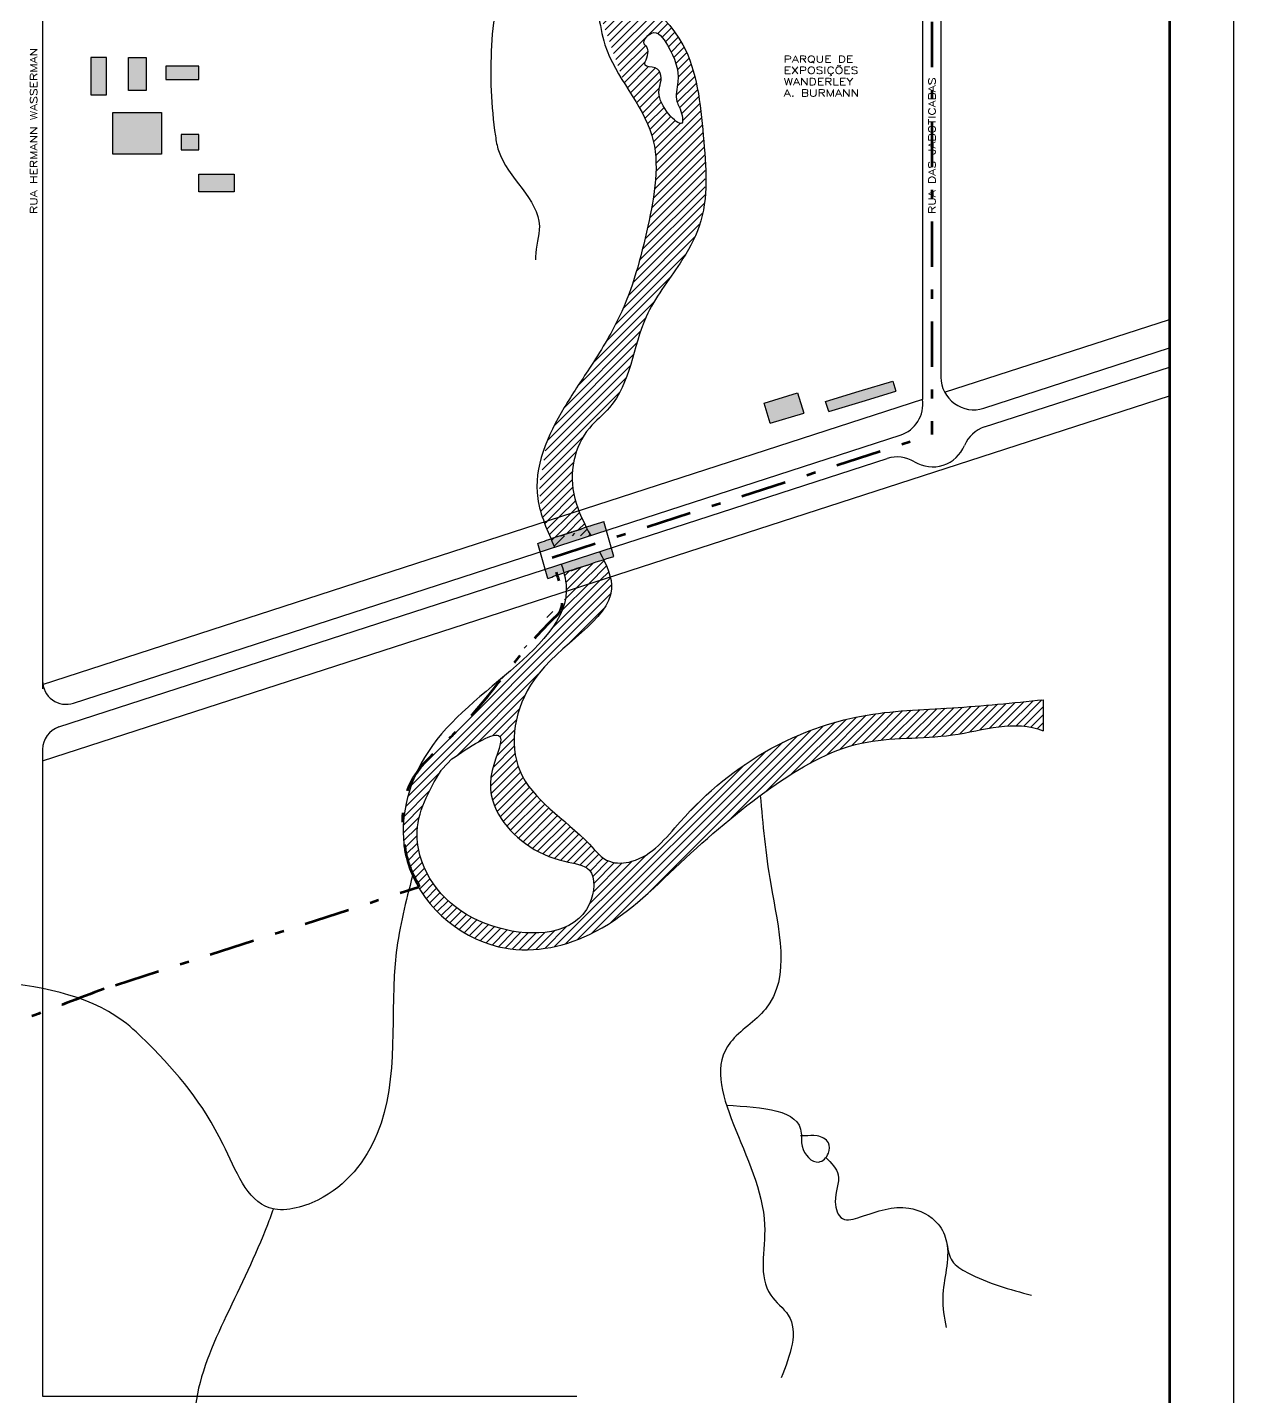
# Model space of a CAD drawing. Extents: x 15348.6 to 15438.1, y 2292.7 to 2368.6.
# Drawn here: x 15424.84 to 15438.14, y 2340.86 to 2355.95 of the extents above; entities that cross this region are included whole.
import ezdxf

# ---------------------------------------------------------------- set-up
doc = ezdxf.new("R2010")
doc.units = 0
doc.header["$LTSCALE"] = 2
doc.header["$MEASUREMENT"] = 0
doc.linetypes.add('DASHDOT2', pattern=[0.5, 0.25, -0.125, 0, -0.125])
doc.layers.get('0').update_dxf_attribs({"linetype": 'CONTINUOUS', "lineweight": 30})
for name, color, linetype, lineweight in [('02', 1, 'CONTINUOUS', 30), ('03', 5, 'CONTINUOUS', 30), ('06', 7, 'CONTINUOUS', 30), ('12', 35, 'CONTINUOUS', 140), ('Hidro', 5, 'CONTINUOUS', 30), ('IMÓVEIS', 7, 'CONTINUOUS', 30), ('LULU', 190, 'CONTINUOUS', 30), ('MUNDSTOCK', 3, 'CONTINUOUS', 30), ('NOVOLESTE', 100, 'CONTINUOUS', 30)]:
    doc.layers.add(name, color=color, linetype=linetype, lineweight=lineweight)
doc.styles.get("Standard").update_dxf_attribs({"font": 'romand.shx'})
pattern_1 = [(45, (0, 0), (-0.04419417382415922, 0.04419417382415922), [])]

msp = doc.modelspace()

# ---------------------------------------------------------------- hatches: boundary and pattern name
at = {"layer": '03', "linetype": 'Continuous'}
h = msp.add_hatch(dxfattribs=at)
h.set_pattern_fill('ANSI31', color=256, scale=0.5, style=0)
h.set_pattern_definition(pattern_1)
edge = h.paths.add_edge_path()
edge.add_spline(control_points=[(15432.31195034385, 2354.533667161078), (15432.3065894007, 2354.608684149269), (15432.26751525841, 2355.037949940674), (15432.17572049927, 2355.967969045837), (15430.9553650447, 2356.680861303419), (15430.14600010465, 2357.740965788925), (15429.1784770922, 2358.59718971327), (15427.95880039123, 2358.597937925725), (15427.44713709695, 2359.468439331087), (15427.48643112321, 2359.929193154609), (15427.50174435858, 2360.012070766129)], knot_values=[873.6299471956606, 873.6299471956606, 873.6299471956606, 873.6299471956606, 895.4958424800377, 997.9899815726931, 1139.838184213318, 1280.949064426988, 1407.622184123381, 1505.945549148276, 1622.914662072092, 1648.913197713285, 1648.913197713285, 1648.913197713285, 1648.913197713285], degree=3, periodic=0)
edge.add_spline(control_points=[(15427.5017443586, 2360.012070766105), (15427.42208310106, 2360.037444320692), (15427.34295008223, 2360.062564804194), (15427.26432289514, 2360.08506692718)], knot_values=[3.681595295298466, 3.681595295298466, 3.681595295298466, 3.681595295298466, 3.921579580599683, 3.921579580599683, 3.921579580599683, 3.921579580599683], degree=3, periodic=0)
edge.add_spline(control_points=[(15427.26432289514, 2360.085066927181), (15427.24801697275, 2360.023378548367), (15427.21748369718, 2359.918019939835), (15427.18037863847, 2359.813535597345), (15427.16581237344, 2359.770081397486)], knot_values=[16.48623372981377, 16.48623372981377, 16.48623372981377, 16.48623372981377, 16.67673010080967, 16.81252738630551, 16.81252738630551, 16.81252738630551, 16.81252738630551], degree=3, periodic=0)
edge.add_spline(control_points=[(15427.16581237344, 2359.770081397484), (15427.16533010359, 2359.766661353213), (15427.11436391747, 2359.401316031816), (15427.10947872521, 2358.86925331032), (15427.43252240094, 2358.70263127051), (15427.48496651896, 2358.682776972871)], knot_values=[900.8664456670342, 900.8664456670342, 900.8664456670342, 900.8664456670342, 901.8287302037442, 1003.432032664546, 1021.060892461398, 1021.060892461398, 1021.060892461398, 1021.060892461398], degree=3, periodic=0)
edge.add_spline(control_points=[(15427.48496651896, 2358.682776972871), (15427.54518715476, 2358.669034660231), (15427.6346090042, 2358.652930979164), (15427.71429336179, 2358.625530247315), (15427.73696484314, 2358.616678330045)], knot_values=[14.97636034351732, 14.97636034351732, 14.97636034351732, 14.97636034351732, 15.14639953395863, 15.21697096964356, 15.21697096964356, 15.21697096964356, 15.21697096964356], degree=3, periodic=0)
edge.add_spline(control_points=[(15427.73696484314, 2358.616678330045), (15427.83810985878, 2358.595836472075), (15428.36559253124, 2358.493439205769), (15428.76011830861, 2357.911754105417), (15429.56006892551, 2357.767500270611), (15429.97452727746, 2357.347768727317), (15430.32198672646, 2357.104501236484), (15430.46460258395, 2356.998227049998)], knot_values=[1046.808480126976, 1046.808480126976, 1046.808480126976, 1046.808480126976, 1076.128983166903, 1195.453551243366, 1237.210181875936, 1311.847282859509, 1365.42948086961, 1365.42948086961, 1365.42948086961, 1365.42948086961], degree=3, periodic=0)
edge.add_spline(control_points=[(15430.46460258395, 2356.998227049998), (15430.56541052503, 2356.923107199243), (15430.77967026254, 2356.756409546782), (15431.03885529451, 2356.481433624584), (15431.10201972334, 2356.255632256162), (15431.12125420311, 2356.166119534108)], knot_values=[1365.42948086961, 1365.42948086961, 1365.42948086961, 1365.42948086961, 1403.304028308523, 1446.97403351938, 1474.326409145285, 1474.326409145285, 1474.326409145285, 1474.326409145285], degree=3, periodic=0)
edge.add_spline(control_points=[(15431.12125420312, 2356.166119534112), (15431.2324373165, 2355.889726653713), (15431.31859363618, 2355.607614064555), (15431.42675013043, 2355.328080043745)], knot_values=[9.840641194832925, 9.840641194832925, 9.840641194832925, 9.840641194832925, 10.7371084906864, 10.7371084906864, 10.7371084906864, 10.7371084906864], degree=3, periodic=0)
edge.add_spline(control_points=[(15431.42675013043, 2355.328080043745), (15431.54324837967, 2355.141517396914), (15431.85892633714, 2354.678854659079), (15431.68890594795, 2353.725965581886), (15431.46085778457, 2352.86481902506), (15431.06461920049, 2352.227830129772), (15430.7711601395, 2351.794586712466), (15430.61497682915, 2351.502260225535), (15430.56068724174, 2351.36556389614)], knot_values=[1563.325450473402, 1563.325450473402, 1563.325450473402, 1563.325450473402, 1628.02160770289, 1728.122566449216, 1832.955216887825, 1898.471864460372, 1949.951097824081, 1992.660274534159, 1992.660274534159, 1992.660274534159, 1992.660274534159], degree=3, periodic=0)
edge.add_spline(control_points=[(15430.56068724174, 2351.36556389614), (15430.55931731325, 2351.357398108697), (15430.54533048933, 2351.270321394127), (15430.53139594079, 2351.114972898082), (15430.48675133661, 2350.94808334718), (15430.48982801181, 2350.765885767361), (15430.50215256058, 2350.651127912998), (15430.51674892505, 2350.560848340833)], knot_values=[4.754658824832666, 4.754658824832666, 4.754658824832666, 4.754658824832666, 4.779396337867938, 5.018269726218938, 5.223742451162832, 5.291292618356818, 5.56418041504169, 5.56418041504169, 5.56418041504169, 5.56418041504169], degree=3, periodic=0)
edge.add_spline(control_points=[(15430.51674892505, 2350.560848340832), (15430.5235864556, 2350.540197866603), (15430.53086248414, 2350.519581384975), (15430.53847517965, 2350.499004184874)], knot_values=[2074.214724636799, 2074.214724636799, 2074.214724636799, 2074.214724636799, 2080.49600053949, 2080.49600053949, 2080.49600053949, 2080.49600053949], degree=3, periodic=0)
edge.add_line((15430.53847517966, 2350.499004184873), (15430.92096677354, 2350.622980920169))
edge.add_spline(control_points=[(15430.92096677354, 2350.62298092017), (15430.90345138824, 2350.668022218262), (15430.79815997538, 2350.987346804394), (15430.89030703281, 2351.450631772533), (15431.48414952532, 2351.907631172507), (15431.53198232634, 2352.694152295775), (15432.00402765878, 2353.274905101233), (15432.25205691819, 2353.710829964884), (15432.30119550772, 2353.957969823485), (15432.31195034381, 2354.060902020299)], knot_values=[1695.747125861382, 1695.747125861382, 1695.747125861382, 1695.747125861382, 1708.953770564026, 1788.18850652832, 1819.685705508117, 1927.557591204236, 1997.782485310108, 2043.474785454391, 2074.875920768243, 2074.875920768243, 2074.875920768243, 2074.875920768243], degree=3, periodic=0)
edge.add_line((15432.31195034385, 2354.060902020494), (15432.31195034385, 2354.533667161062))
edge = h.paths.add_edge_path(flags=16)
edge.add_spline(control_points=[(15431.65117501845, 2355.756021237302), (15431.61110573105, 2355.78473321309), (15431.75846162432, 2355.978953663504), (15431.96015767745, 2355.666205423608), (15432.04853042301, 2355.431909269101), (15431.97565267445, 2355.176689133689), (15432.04374289136, 2355.047683571355), (15432.12533509888, 2354.745114919067), (15431.71369034225, 2355.172498515082), (15431.86213915263, 2355.382386670226), (15431.77677512495, 2355.529454110197), (15431.61950007405, 2355.506280674335), (15431.67912378242, 2355.622449064795), (15431.68973159551, 2355.691051647518), (15431.67301946861, 2355.731817679383), (15431.66691999448, 2355.744622137471)], knot_values=[0, 0, 0, 0, 14.78828188777064, 36.63285769510494, 78.79397287993679, 100.3462345340002, 106.855927861502, 124.2365797434543, 163.6803777270851, 185.3024604659672, 196.0216096413639, 207.4501490847078, 215.7081044213961, 224.775766588355, 228.953293177415, 228.953293177415, 228.953293177415, 228.953293177415], degree=3, periodic=0)
edge.add_line((15431.66691999448, 2355.74462213747), (15431.65117501845, 2355.756021237304))
h.paths.add_polyline_path([(15428.63959453192, 2358.475238707018), (15429.52854244674, 2357.981900368911), (15429.47278389211, 2357.881428852626), (15428.58383597729, 2358.374767190734)], flags=24)
h = msp.add_hatch(dxfattribs=at)
h.set_pattern_fill('ANSI31', color=256, scale=0.5, style=0)
h.set_pattern_definition(pattern_1)
edge = h.paths.add_edge_path()
edge.add_spline(control_points=[(15430.08238584822, 2348.787385910606), (15429.95154632409, 2348.620716949331), (15429.74247230054, 2348.354944201371), (15429.40114806077, 2348.024413759689), (15429.20077752913, 2347.83402304763), (15429.12385975069, 2347.720298544478)], knot_values=[1.29577262446114, 1.29577262446114, 1.29577262446114, 1.29577262446114, 1.931579558013921, 2.314028773254079, 2.730369637011235, 2.730369637011235, 2.730369637011235, 2.730369637011235], degree=3, periodic=0)
edge.add_spline(control_points=[(15429.12385975068, 2347.720298544483), (15428.99403917954, 2347.427740511988), (15428.86394809779, 2346.572147443735), (15429.88529960329, 2345.647312314034), (15431.18216259335, 2345.891257581069), (15432.03844901882, 2346.763596641023), (15432.95511119872, 2347.554824737822), (15433.98428178133, 2348.164658990683), (15435.02918703036, 2348.075063969458), (15435.73038764724, 2348.327731566297), (15436.03766406926, 2348.197668901729)], knot_values=[2422.69373379715, 2422.69373379715, 2422.69373379715, 2422.69373379715, 2518.949965268324, 2656.898039955302, 2757.801102148901, 2884.976562728933, 3014.973909011816, 3126.505062191088, 3226.90742595265, 3327.008168518463, 3327.008168518463, 3327.008168518463, 3327.008168518463], degree=3, periodic=0)
edge.add_line((15436.03766406926, 2348.197668901729), (15436.03766406927, 2348.541056554665))
edge.add_spline(control_points=[(15436.03766406926, 2348.541056554665), (15435.70488191183, 2348.506660233794), (15435.03931759695, 2348.43786759205), (15434.01145824511, 2348.414587891194), (15432.93474962187, 2348.021026758935), (15432.15717704005, 2347.381010329918), (15431.67870547423, 2346.752781268812), (15431.22614679816, 2346.724867351138), (15430.86133900001, 2347.18107017696), (15430.07844640909, 2347.616827831067), (15430.29026603512, 2348.965290487245), (15431.32602848262, 2349.448652941655), (15431.27929648721, 2349.848197223109), (15431.26784226546, 2349.894438833551)], knot_values=[2152.888294716906, 2152.888294716906, 2152.888294716906, 2152.888294716906, 2253.290658478469, 2353.69302224003, 2459.948160386589, 2588.522677930431, 2657.160098658338, 2681.88062851086, 2710.876994445085, 2822.656505441088, 2923.886299224817, 3055.388665682433, 3072.041595639816, 3072.041595639816, 3072.041595639816, 3072.041595639816], degree=3, periodic=0)
edge.add_line((15431.26784226546, 2349.894438833552), (15430.78267237315, 2349.737181052535))
edge.add_spline(control_points=[(15430.78267237315, 2349.737181052535), (15430.77279948935, 2349.384690742917), (15430.41799002968, 2349.070292080009), (15430.08238584822, 2348.787385910606)], knot_values=[2161.126741832127, 2161.126741832127, 2161.126741832127, 2161.12674183222, 2279.544948425654, 2279.544948425654, 2279.544948425654, 2279.544948425654], degree=3, periodic=0)
edge = h.paths.add_edge_path(flags=16)
edge.add_spline(control_points=[(15429.52344808935, 2347.887930789628), (15429.70190429842, 2348.016053269753), (15430.21155049832, 2348.330842335069), (15429.8840332803, 2347.678759190092), (15430.03693644566, 2347.14146783803), (15430.52647755079, 2346.768581744346), (15431.12341947316, 2346.71144380721), (15431.0478113103, 2345.952041253859), (15429.91358270005, 2345.893385077094), (15429.23630526773, 2346.474940338192), (15429.0857721646, 2347.204286857054), (15429.27186167178, 2347.550201499384), (15429.41067958863, 2347.771095391528), (15429.41422291212, 2347.77673370201)], knot_values=[33.09771615808795, 33.09771615808795, 33.09771615808795, 33.09771615808795, 75.27109304810125, 114.761827770523, 163.4824668641817, 252.6884207073343, 281.7546547070016, 318.9119831072825, 422.3741387128366, 534.4746879307385, 563.4074213926139, 639.740123804474, 641.7395491984257, 641.7395491984257, 641.7395491984257, 641.7395491984257], degree=3, periodic=0)
edge.add_line((15429.41422291212, 2347.776733702017), (15429.52344808936, 2347.887930789632))
at = {"layer": '06'}
h = msp.add_hatch(color=256, dxfattribs=at)
h.paths.add_polyline_path([(15433.33274733652, 2351.922334376042), (15432.96314719742, 2351.809949189651), (15433.03071955761, 2351.587724584024), (15433.4003196967, 2351.700109770415)])
h.paths.add_polyline_path([(15434.41409897645, 2351.941172871188), (15434.38024217218, 2352.052517435085), (15434.01064203309, 2351.940132248694), (15433.64104189399, 2351.82774706231), (15433.67489869826, 2351.716402498412), (15434.04449883735, 2351.828787684803)])
at = {"layer": 'IMÓVEIS', "linetype": 'Continuous'}
h = msp.add_hatch(color=256, dxfattribs=at)
h.paths.add_polyline_path([(15425.71451885214, 2355.620556333974), (15425.54449328531, 2355.620556333974), (15425.54449328531, 2355.208049561205), (15425.71451885214, 2355.208049561206)])
h.paths.add_polyline_path([(15422.07761460177, 2350.41050478324, 1), (15421.95757946167, 2350.41050478324, 1)])
h.paths.add_polyline_path([(15426.73467274224, 2355.523496008373), (15426.37033206721, 2355.523496008373), (15426.37033206721, 2355.37790530781), (15426.73467274224, 2355.37790530781)])
h.paths.add_polyline_path([(15426.15172766219, 2355.620556333974), (15425.95741255397, 2355.620556333974), (15425.95741255397, 2355.256579794727), (15426.15172766218, 2355.256579794727)])
h.paths.add_polyline_path([(15426.32175347359, 2355.013928768562), (15425.78738698715, 2355.013928768562), (15425.78738698715, 2354.552891903713), (15426.32175347359, 2354.552891903714)])
h.paths.add_polyline_path([(15426.73467274225, 2354.771277742398), (15426.54035763403, 2354.771277742398), (15426.54035763403, 2354.601421995795), (15426.73467274225, 2354.601421995795)])
h.paths.add_polyline_path([(15427.12330271409, 2354.334505923589), (15426.73467274225, 2354.334505923589), (15426.73467274225, 2354.140385130945), (15427.12330271409, 2354.140385130945)])
h = msp.add_hatch(color=256, dxfattribs=at)
h.paths.add_polyline_path([(15425.54449328531, 2355.208049561205), (15425.71451885214, 2355.208049561206), (15425.71451885214, 2355.620556333974), (15425.54449328531, 2355.620556333974)])
h.paths.add_polyline_path([(15425.95741255397, 2355.256579794727), (15426.15172766218, 2355.256579794727), (15426.15172766219, 2355.620556333974), (15425.95741255397, 2355.620556333974)])
h.paths.add_polyline_path([(15426.3703320672, 2355.523496008372), (15426.37033206721, 2355.37790530781), (15426.73467274225, 2355.37790530781), (15426.73467274225, 2355.523496008373)])
h.paths.add_polyline_path([(15425.78738698715, 2355.013928768562), (15425.78738698715, 2354.552891903713), (15426.32175347359, 2354.552891903713), (15426.32175347359, 2355.013928768562)])
h.paths.add_polyline_path([(15426.54035763403, 2354.601421995794), (15426.73467274225, 2354.601421995795), (15426.73467274224, 2354.771277742398), (15426.54035763403, 2354.771277742397)])
h.paths.add_polyline_path([(15427.1233027141, 2354.140385130945), (15427.1233027141, 2354.334505923589), (15426.73467274225, 2354.334505923589), (15426.73467274225, 2354.140385130945)])
at = {"layer": 'LULU', "linetype": 'Continuous'}
h = msp.add_hatch(dxfattribs=at)
h.set_pattern_fill('ANSI31', color=256, scale=0.5, style=0)
h.set_pattern_definition(pattern_1)
edge = h.paths.add_edge_path()
edge.add_spline(control_points=[(15431.26784226546, 2349.894438833551), (15431.25266835441, 2349.955697127547), (15431.22661121456, 2350.019293172785), (15431.19469980304, 2350.085022785337)], knot_values=[2130.827426388953, 2130.827426388953, 2130.827426388953, 2130.827426388953, 2152.888294716905, 2152.888294716905, 2152.888294716905, 2152.888294716905], degree=3, periodic=0)
edge.add_spline(control_points=[(15431.19469980304, 2350.085022785336), (15431.12888457446, 2350.064395392465), (15431.06302561382, 2350.042582224536), (15430.94269441946, 2350.000732394034), (15430.88823788016, 2349.981047742381), (15430.83374749046, 2349.960653943132)], knot_values=[242.8189960758158, 242.8189960758158, 242.8189960758158, 242.8189960758158, 264.658022242136, 264.658022242136, 282.6917719320782, 282.6917719320782, 282.6917719320782, 282.6917719320782], degree=3, periodic=0)
edge.add_spline(control_points=[(15431.0557664342, 2350.037005907485), (15430.95589369586, 2350.007794475786), (15430.85592652868, 2349.975746136668), (15430.7558479981, 2349.941130722668)], knot_values=[262.106501798823, 262.106501798823, 262.106501798823, 262.106501798823, 295.2711814248472, 295.2711814248472, 295.2711814248472, 295.2711814248472], degree=3, periodic=0)
edge.add_spline(control_points=[(15430.7558479981, 2349.941130722668), (15430.77405812358, 2349.871943681466), (15430.78454055254, 2349.803880422778), (15430.78267237315, 2349.737181052535)], knot_values=[2138.719261145274, 2138.719261145274, 2138.719261145274, 2138.719261145274, 2161.126741832127, 2161.126741832127, 2161.126741832127, 2161.12674183222], degree=3, periodic=0)
edge.add_line((15430.78267237315, 2349.737181052536), (15431.26784226546, 2349.894438833554))
edge = h.paths.add_edge_path()
edge.add_spline(control_points=[(15431.05243478726, 2350.350228081564), (15431.0043889626, 2350.438386411777), (15430.9573444032, 2350.529434838601), (15430.92096677354, 2350.62298092017)], knot_values=[2074.875920768243, 2074.875920768243, 2074.875920768243, 2074.875920768243, 2102.304745311767, 2102.304745311767, 2102.304745311767, 2102.304745311767], degree=3, periodic=0)
edge.add_line((15430.92096677354, 2350.622980920168), (15430.53847517965, 2350.499004184872))
edge.add_spline(control_points=[(15430.53847517965, 2350.499004184874), (15430.57312125007, 2350.405355473632), (15430.61474051142, 2350.312520378259), (15430.65373394798, 2350.220997454791)], knot_values=[2080.49600053949, 2080.49600053949, 2080.49600053949, 2080.49600053949, 2109.082659091667, 2109.082659091667, 2109.082659091667, 2109.082659091667], degree=3, periodic=0)
edge.add_spline(control_points=[(15430.94601274241, 2350.421670484212), (15430.85091722256, 2350.393897781), (15430.75613403831, 2350.363823848742), (15430.63170523887, 2350.321512373271), (15430.60180007314, 2350.311126854647), (15430.57192297181, 2350.300542299377)], knot_values=[256.5455817547484, 256.5455817547484, 256.5455817547484, 256.5455817547484, 286.1542557464293, 286.1542557464293, 295.5337163799488, 295.5337163799488, 295.5337163799488, 295.5337163799488], degree=3, periodic=0)
edge.add_spline(control_points=[(15431.19863340081, 2350.504136882165), (15431.10353788097, 2350.476364178954), (15431.00875469672, 2350.446290246696), (15430.85059896465, 2350.392510073551), (15430.78706882577, 2350.369928190593), (15430.72366114596, 2350.346484400546)], knot_values=[245.9776891469123, 245.9776891469123, 245.9776891469123, 245.9776891469123, 275.5863631385932, 275.5863631385932, 295.5337163799488, 295.5337163799488, 295.5337163799488, 295.5337163799488], degree=3, periodic=0)

# ---------------------------------------------------------------- linework, layer by layer
at = {"color": 7, "linetype": 'Continuous'}
for p, q in [((15434.91195034385, 2360.31078673517), (15434.91195034385, 2352.096335304963)), ((15425.01195034385, 2357.72491880627), (15425.01195034385, 2350.759798106426)), ((15434.95278062931, 2351.929809951583), (15437.43056106843, 2352.732931208454)), ((15435.38295160418, 2351.753875496802), (15437.43056106843, 2352.417565733655)), ((15435.39349537361, 2351.547049391616), (15437.43056106843, 2352.20732208379)), ((15425.01195034385, 2347.86672091973), (15437.43056106843, 2351.891956608992)), ((15425.01195034385, 2348.707695519191), (15434.71195034385, 2351.85174979803)), ((15425.35211792075, 2348.502588325392), (15434.46295160418, 2351.455676534273)), ((15425.19178276695, 2348.240375353219), (15434.32047017901, 2351.199250478794)), ((15425.01195034385, 2350.759798106426), (15425.01195034385, 2350.559798106427)), ((15425.01195034385, 2350.559798106427), (15425.01195034385, 2348.659798106426)), ((15425.01195034385, 2349.359798106427), (15425.01195034385, 2348.749920409064)), ((15425.01195034385, 2347.993043269548), (15425.01195034385, 2340.866892962601)), ((15425.01195034385, 2340.866892962601), (15430.89925009461, 2340.866892962601))]:
    msp.add_line(p, q, dxfattribs=at)
for centre, radius, start, end in [((15435.27195034385, 2352.096335304963), 0.36, 180, 287.959028952696), ((15434.35195034385, 2351.798136342434), 0.36, 287.959028952696, 8.36496029460887), ((15435.50449663393, 2351.204589583455), 0.36, 107.9590289526942, 157.3619289098347), ((15425.27195034385, 2348.749920409064), 0.26, 180, 287.959028952696), ((15425.27195034385, 2347.993043269548), 0.26, 107.959028952696, 179.9999999999999)]:
    msp.add_arc(centre, radius, start, end, dxfattribs=at)
at = {"layer": '02'}
msp.add_line((15438.13737093828, 2368.603746728492), (15438.13737093828, 2303.594217287517), dxfattribs=at)
at = {"layer": '03', "color": 7, "ltscale": 0.5}
msp.add_line((15434.71066060406, 2351.851331755566), (15434.71066060406, 2356.401124999566), dxfattribs=at)
at = {"layer": '03', "color": 7}
for p, q in [((15432.96314719742, 2351.809949189651), (15433.33274733652, 2351.922334376042)), ((15433.33274733652, 2351.922334376042), (15433.40017844835, 2351.700574292583)), ((15433.64104189399, 2351.82774706231), (15434.01064203309, 2351.940132248701)), ((15434.01064203309, 2351.940132248694), (15434.38024217218, 2352.052517435085)), ((15434.04449883735, 2351.828787684797), (15434.41409897645, 2351.941172871188)), ((15434.38024217218, 2352.052517435085), (15434.4139577281, 2351.941637393356)), ((15433.03057830926, 2351.588189106193), (15432.96314719742, 2351.809949189651)), ((15433.67475744991, 2351.716867020581), (15433.64104189399, 2351.82774706231)), ((15433.67489869826, 2351.716402498412), (15434.04449883735, 2351.828787684803)), ((15433.03071955761, 2351.587724584024), (15433.4003196967, 2351.700109770415))]:
    msp.add_line(p, q, dxfattribs=at)
at = {"layer": '03', "linetype": 'Continuous'}
msp.add_line((15436.03766406926, 2348.541056554665), (15436.03766406926, 2348.197668901729), dxfattribs=at)
at = {"layer": '06', "linetype": 'Continuous'}
msp.add_line((15429.52344808935, 2347.887930789628), (15429.41422291212, 2347.77673370201), dxfattribs=at)
at = {"layer": '12', "color": 35}
msp.add_line((15437.43056106843, 2367.896946728492), (15437.43056106843, 2304.301027157367), dxfattribs=at)
at = {"layer": '12', "color": 6, "linetype": 'DASHDOT2'}
for p, q in [((15434.81195034385, 2361.51078673517), (15434.81195034385, 2351.46367542901)), ((15430.62662283252, 2350.10708812279), (15434.81195034385, 2351.46367542901)), ((15425.81362611288, 2345.393400083011), (15429.15237177089, 2346.475585399714))]:
    msp.add_line(p, q, dxfattribs=at)
for points, knots in [([(15429.17012044313, 2346.477003434207), (15429.13313286966, 2346.543450173384), (15429.05070630749, 2346.691526290923), (15428.96643638936, 2347.077149805332), (15428.97304080257, 2347.618107076423), (15429.37459253071, 2347.998698003059), (15429.95053534294, 2348.556427604216), (15430.29464810956, 2349.113929264618), (15430.78276008683, 2349.564435053315), (15430.71003564845, 2349.834021750508), (15430.64738666587, 2350.037629979703), (15430.62662283252, 2350.10708812279)], [0, 0, 0, 0, 0.2266951248230126, 0.5051885820849099, 1.184158857664659, 1.712113488218296, 2.094562703458454, 3.604865451465711, 3.652635819935496, 4.057936823084857, 4.277935781574172, 4.277935781574172, 4.277935781574172, 4.277935781574172]), ([(15425.68939972188, 2345.355386005038), (15425.41583623962, 2345.250970619246), (15425.14021912736, 2345.145997846244), (15424.5840132305, 2344.935753023088), (15424.30342977984, 2344.830483613576), (15423.87821123733, 2344.673012648394), (15423.73622866597, 2344.620770483816), (15423.52065344352, 2344.542075977135), (15423.448946018, 2344.516003072476), (15423.3051995767, 2344.4639597173), (15423.23315490756, 2344.438004882955), (15423.02267561219, 2344.362296755927), (15422.88757816101, 2344.313829162657), (15422.62929772048, 2344.219921272617), (15422.5061154834, 2344.174478906833), (15422.27206998438, 2344.085630745503), (15422.16130431387, 2344.042269320539), (15421.95297088794, 2343.957222890564), (15421.85540143602, 2343.915542041442), (15421.6740865737, 2343.833866999305), (15421.59027074132, 2343.793848456091), (15421.47825297262, 2343.736946189121), (15421.44458285869, 2343.71931058369), (15421.41233423112, 2343.701897935053)], [35.97178855220905, 35.97178855220905, 35.97178855220905, 35.97178855220905, 123.5914552957891, 123.5914552957891, 211.2111220393691, 211.2111220393691, 255.0209554111591, 255.0209554111591, 276.9258720970541, 276.9258720970541, 298.8307887829491, 298.8307887829491, 342.6406221547392, 342.6406221547392, 386.4504555265291, 386.4504555265291, 430.2602888983191, 430.2602888983191, 474.0701222701092, 474.0701222701092, 517.8799556418992, 517.8799556418992, 537.8793395933457, 537.8793395933457, 537.8793395933457, 537.8793395933457])]:
    msp.add_open_spline(points, degree=3, knots=knots, dxfattribs=at)
at = {"layer": 'Hidro', "linetype": 'Continuous'}
for points in [[(15430.46460258395, 2356.998227049998), (15430.03149462642, 2356.242793547809), (15429.9592774613, 2355.750547561141), (15430.0017578506, 2354.754215912233), (15430.03574249758, 2354.592962932984), (15430.48603529528, 2353.758722419987), (15430.44355490597, 2353.42348541296), (15430.44355490597, 2353.389537217268)], [(15432.92036319978, 2347.484603000254), (15433.03635681662, 2346.506761008129), (15432.97861126945, 2345.131960763721), (15432.59364039577, 2344.766629941298), (15432.96898645236, 2342.751612948284), (15433.03635681662, 2341.978698514696), (15433.22884309229, 2341.757577202432), (15433.15184791095, 2341.065370033204)], [(15429.08799155762, 2346.599720608786), (15428.90940905714, 2345.754203708348), (15428.69847843092, 2343.758299918221), (15428.04651073576, 2343.026627163752), (15427.50959626197, 2342.940430068285), (15427.00144551294, 2343.639588616181), (15426.17689882458, 2344.750579526304), (15425.89885451826, 2344.999594730297), (15424.41853852493, 2345.4497380742)], [(15432.54859753632, 2344.071626213218), (15433.37320696021, 2343.762987703725), (15433.38283009962, 2343.618778193566), (15433.56569155821, 2343.445726401259), (15433.67155783547, 2343.541866391462), (15433.67155783547, 2343.657233619473), (15433.54644360172, 2343.734146371868), (15433.41170287321, 2343.734146371868), (15433.36358214313, 2343.734146371868)], [(15433.64378975331, 2343.495458327694), (15433.77856996422, 2343.305698171501), (15433.74791885595, 2343.005651390504), (15433.82760838211, 2342.821949686957), (15434.02376708668, 2342.840319762283), (15434.5570728832, 2342.938293814117), (15434.8819612095, 2342.760714835484), (15434.9739095013, 2342.564765781526), (15434.93099962739, 2341.952425819412), (15434.96777927964, 2341.621761612678)], [(15427.55515148455, 2342.928732851343), (15427.48932492419, 2342.753441308168), (15427.03639650027, 2341.751600822332), (15426.69670102117, 2340.765919084663), (15426.93934136811, 2339.274533339182)], [(15434.97891506928, 2342.538115476518), (15435.03521004017, 2342.356570327448), (15435.20071763648, 2342.227978849878), (15435.91179315028, 2341.976919569943)]]:
    msp.add_spline(points, degree=3, dxfattribs=at)
at = {"layer": 'IMÓVEIS', "linetype": 'Continuous'}
for p, q in [((15425.54449328531, 2355.620556333974), (15425.54449328531, 2355.208049561206)), ((15425.71451885214, 2355.620556333974), (15425.54449328531, 2355.620556333974)), ((15425.71451885214, 2355.208049561206), (15425.71451885214, 2355.620556333974)), ((15425.95741255397, 2355.256579794727), (15425.95741255397, 2355.620556333974)), ((15425.95741255397, 2355.620556333974), (15426.15172766218, 2355.620556333974)), ((15426.15172766218, 2355.620556333974), (15426.15172766218, 2355.256579794727)), ((15426.37033206721, 2355.523496008373), (15426.37033206721, 2355.37790530781)), ((15426.73467274225, 2355.523496008373), (15426.37033206721, 2355.523496008373)), ((15426.73467274225, 2355.37790530781), (15426.73467274225, 2355.523496008373)), ((15426.15172766218, 2355.256579794727), (15425.95741255397, 2355.256579794727)), ((15426.37033206721, 2355.37790530781), (15426.73467274225, 2355.37790530781)), ((15425.54449328531, 2355.208049561206), (15425.71451885214, 2355.208049561206)), ((15425.78738698715, 2354.552891903713), (15425.78738698715, 2355.013928768562)), ((15425.78738698715, 2355.013928768562), (15426.32175347359, 2355.013928768562)), ((15426.32175347359, 2355.013928768562), (15426.32175347359, 2354.552891903713)), ((15426.73467274225, 2354.771277742398), (15426.54035763403, 2354.771277742398)), ((15426.54035763403, 2354.771277742398), (15426.54035763403, 2354.601421995794)), ((15426.73467274225, 2354.601421995794), (15426.73467274225, 2354.771277742398)), ((15426.32175347359, 2354.552891903713), (15425.78738698715, 2354.552891903713)), ((15426.54035763403, 2354.601421995794), (15426.73467274225, 2354.601421995794)), ((15426.73467274225, 2354.140385130945), (15426.73467274225, 2354.334505923589)), ((15426.73467274225, 2354.334505923589), (15427.1233027141, 2354.334505923589)), ((15427.1233027141, 2354.334505923589), (15427.1233027141, 2354.140385130945)), ((15427.1233027141, 2354.140385130945), (15426.73467274225, 2354.140385130945))]:
    msp.add_line(p, q, dxfattribs=at)
at = {"layer": 'MUNDSTOCK', "linetype": 'Continuous'}
for p, q in [((15431.65117501845, 2355.756021237302), (15431.66691999448, 2355.744622137471)), ((15429.41422291212, 2347.77673370201), (15429.52344808935, 2347.887930789628)), ((15429.41422291212, 2347.77673370201), (15429.41422291212, 2347.77673370201)), ((15429.41422291212, 2347.77673370201), (15429.41422291212, 2347.77673370201))]:
    msp.add_line(p, q, dxfattribs=at)
at = {"layer": 'MUNDSTOCK', "color": 7, "linetype": 'Continuous'}
for centre, radius, start, end in [((15434.81894944291, 2351.490489936758), 0.3827745035605074, 238.556128995557, 337.3619289098349), ((15434.43147143934, 2350.856790670633), 0.36, 58.55612899555674, 107.9590289526945)]:
    msp.add_arc(centre, radius, start, end, dxfattribs=at)
for points, knots in [([(15421.77080788216, 2363.759798106426), (15421.82154167389, 2363.47514941258), (15421.93861401899, 2362.818299431853), (15423.07184799931, 2362.651947344567), (15424.07760847238, 2362.867767092639), (15424.9811333512, 2363.593986324007), (15425.90688273242, 2363.221998633229), (15426.37358399563, 2362.562836807787), (15426.87484841828, 2362.169582548597), (15427.76777421786, 2361.750753608607), (15427.40986754183, 2360.679707345906), (15427.11853441451, 2359.855538893858), (15427.10724053353, 2358.625484326064), (15428.27571346768, 2358.625956052853), (15428.76011830861, 2357.911754105417), (15429.56006892551, 2357.767500270611), (15430.06687813294, 2357.254242883492), (15430.65213954222, 2356.891710096987), (15431.13674059924, 2356.377584641747), (15431.14261144259, 2355.578012205427), (15431.8891132291, 2354.848038836151), (15431.68890594795, 2353.725965581886), (15431.46085778457, 2352.86481902506), (15431.06461920049, 2352.227830129772), (15430.6582067137, 2351.627829795757), (15430.33361773581, 2350.920445389709), (15430.57877793997, 2350.39692944719), (15430.65373394798, 2350.220997454791)], [0, 0, 0, 0, 79.6673238138164, 183.838820422907, 286.3276810648383, 395.9445877112348, 502.9794744191561, 535.2793334445406, 637.8578595449293, 697.8530134702138, 798.2562393533264, 901.8287302037442, 1003.432032664546, 1076.128983166903, 1195.453551243366, 1237.210181875936, 1311.847282859509, 1403.304028308523, 1446.97403351938, 1515.453047234896, 1628.02160770289, 1728.122566449216, 1832.955216887825, 1898.471864460372, 1949.951097824081, 2054.13131352098, 2109.082659091667, 2109.082659091667, 2109.082659091667, 2109.082659091667]), ([(15422.06558472935, 2363.767069620492), (15422.22485651892, 2363.610963867551), (15423.32359281487, 2362.574707613685), (15423.91689795913, 2363.774630447298), (15425.0690557779, 2363.616239923153), (15426.05855393748, 2363.474868742822), (15426.86480310776, 2363.17559317534), (15427.37120031434, 2362.471712079023), (15428.18608230069, 2361.910930229516), (15427.79283353513, 2360.72272280514), (15427.28135089776, 2359.75049419216), (15427.95880039123, 2358.597937925725), (15429.1784770922, 2358.59718971327), (15430.14600010465, 2357.740965788925), (15430.9553650447, 2356.680861303419), (15432.17572049927, 2355.967969045837), (15432.29449251834, 2354.76462968384), (15432.36772186212, 2353.914117371491), (15432.00402765878, 2353.274905101233), (15431.53198232634, 2352.694152295775), (15431.48414952532, 2351.907631172507), (15430.89030703281, 2351.450631772533), (15430.77776692685, 2350.884817292268), (15430.98125548362, 2350.48083357326), (15431.05243478726, 2350.350228081564)], [35.89266211543403, 35.89266211543403, 35.89266211543403, 35.89266211543403, 119.7169922695006, 231.2481454487724, 331.4746706305592, 433.0745652940681, 545.6177933129243, 566.6175419254073, 693.8449176323966, 795.4482200931939, 899.6284828368535, 1016.597595760669, 1114.920960785565, 1241.594080481958, 1382.704960695628, 1524.553163336253, 1627.047302428908, 1727.148261175234, 1772.840561319518, 1843.065455425389, 1950.937341121509, 1982.434540101306, 2061.6692760656, 2102.304745311767, 2102.304745311767, 2102.304745311767, 2102.304745311767]), ([(15431.65117501845, 2355.756021237302), (15431.61110573105, 2355.78473321309), (15431.75846162432, 2355.978953663504), (15431.96015767745, 2355.666205423608), (15432.04853042301, 2355.431909269101), (15431.97565267445, 2355.176689133689), (15432.04374289136, 2355.047683571355), (15432.12533509888, 2354.745114919067), (15431.71369034225, 2355.172498515082), (15431.86213915263, 2355.382386670226), (15431.77677512495, 2355.529454110197), (15431.61950007405, 2355.506280674335), (15431.67912378242, 2355.622449064795), (15431.68973159551, 2355.691051647518), (15431.67301946861, 2355.731817679383), (15431.66691999448, 2355.744622137471)], [0, 0, 0, 0, 14.78828188777064, 36.63285769510494, 78.79397287993679, 100.3462345340002, 106.855927861502, 124.2365797434543, 163.6803777270851, 185.3024604659672, 196.0216096413639, 207.4501490847078, 215.7081044213961, 224.775766588355, 228.953293177415, 228.953293177415, 228.953293177415, 228.953293177415]), ([(15431.15030017747, 2350.171705472817), (15431.2291770688, 2350.023895449582), (15431.45737924301, 2349.509950805928), (15430.29026603512, 2348.965290487245), (15430.07844640909, 2347.616827831067), (15430.86133900001, 2347.18107017696), (15431.22614679816, 2346.724867351138), (15431.67870547423, 2346.752781268812), (15432.15717704005, 2347.381010329918), (15432.93474962187, 2348.021026758935), (15434.01145824511, 2348.414587891194), (15435.03931759695, 2348.43786759205), (15435.70488191183, 2348.506660233794), (15436.03766406926, 2348.541056554665)], [2121.26239313651, 2121.26239313651, 2121.26239313651, 2121.26239313651, 2169.541224674289, 2301.043591131905, 2402.273384915633, 2514.052895911637, 2543.049261845861, 2567.769791698383, 2636.407212426291, 2764.981729970133, 2871.236868116691, 2971.639231878253, 3072.041595639816, 3072.041595639816, 3072.041595639816, 3072.041595639816]), ([(15430.72720691551, 2350.034568546979), (15430.76221818393, 2349.933068551507), (15430.87371938819, 2349.454603172961), (15429.96835792877, 2348.689822823383), (15429.0823264793, 2347.949687019112), (15428.85061964837, 2346.584216372191), (15429.88529960329, 2345.647312314034), (15431.18216259335, 2345.891257581069), (15432.03844901882, 2346.763596641023), (15432.95511119872, 2347.554824737822), (15433.98428178133, 2348.164658990683), (15435.02918703036, 2348.075063969458), (15435.73038764724, 2348.327731566297), (15436.03766406926, 2348.197668901729)], [2128.702497389246, 2128.702497389246, 2128.702497389246, 2128.702497389246, 2161.12674183222, 2284.822236210181, 2418.320644233397, 2518.949965268324, 2656.898039955302, 2757.801102148901, 2884.976562728933, 3014.973909011816, 3126.505062191088, 3226.90742595265, 3327.008168518463, 3327.008168518463, 3327.008168518463, 3327.008168518463]), ([(15429.52344808935, 2347.887930789628), (15429.70190429842, 2348.016053269753), (15430.21155049832, 2348.330842335069), (15429.8840332803, 2347.678759190092), (15430.03693644566, 2347.14146783803), (15430.52647755079, 2346.768581744346), (15431.12341947316, 2346.71144380721), (15431.0478113103, 2345.952041253859), (15429.91358270005, 2345.893385077094), (15429.23630526773, 2346.474940338192), (15429.0857721646, 2347.204286857054), (15429.27186167178, 2347.550201499384), (15429.41067958863, 2347.771095391528), (15429.41422291212, 2347.77673370201)], [33.09771615808795, 33.09771615808795, 33.09771615808795, 33.09771615808795, 75.27109304810125, 114.761827770523, 163.4824668641817, 252.6884207073343, 281.7546547070016, 318.9119831072825, 422.3741387128366, 534.4746879307385, 563.4074213926139, 639.740123804474, 641.7395491984257, 641.7395491984257, 641.7395491984257, 641.7395491984257])]:
    msp.add_open_spline(points, degree=3, knots=knots, dxfattribs=at)
at = {"layer": 'NOVOLESTE', "linetype": 'Continuous'}
for p, q in [((15431.30838709261, 2350.119472305439), (15431.19863340081, 2350.504136882165)), ((15430.58112683205, 2349.878187545177), (15430.47104048755, 2350.264018002592))]:
    msp.add_line(p, q, dxfattribs=at)
for points, knots in [([(15430.47104048755, 2350.264018002592), (15430.53444816737, 2350.287461792639), (15430.59797830624, 2350.310043675597), (15430.75613403831, 2350.363823848742), (15430.85091722256, 2350.393897781), (15430.94601274241, 2350.421670484212)], [245.9776891469123, 245.9776891469123, 245.9776891469123, 245.9776891469123, 265.9250423882679, 265.9250423882679, 295.5337163799488, 295.5337163799488, 295.5337163799488, 295.5337163799488]), ([(15430.72366114596, 2350.346484400546), (15430.78706882577, 2350.369928190593), (15430.85059896465, 2350.392510073551), (15431.00875469672, 2350.446290246696), (15431.10353788097, 2350.476364178954), (15431.19863340081, 2350.504136882165)], [245.9776891469123, 245.9776891469123, 245.9776891469123, 245.9776891469123, 265.9250423882679, 265.9250423882679, 295.5337163799488, 295.5337163799488, 295.5337163799488, 295.5337163799488]), ([(15430.83374749046, 2349.960653943132), (15430.88823788016, 2349.981047742381), (15430.94269441946, 2350.000732394034), (15431.1009887437, 2350.055785372392), (15431.20473876983, 2350.089156566111), (15431.30838709261, 2350.119472305439)], [242.8189960758159, 242.8189960758159, 242.8189960758159, 242.8189960758159, 260.852745765758, 260.852745765758, 295.2711814248472, 295.2711814248472, 295.2711814248472, 295.2711814248472]), ([(15430.58112683205, 2349.878187545177), (15430.63561722175, 2349.898581344427), (15430.69007376106, 2349.91826599608), (15430.84836808529, 2349.973318974438), (15430.95211811142, 2350.006690168157), (15431.0557664342, 2350.037005907485)], [242.8189960758159, 242.8189960758159, 242.8189960758159, 242.8189960758159, 260.852745765758, 260.852745765758, 295.2711814248472, 295.2711814248472, 295.2711814248472, 295.2711814248472])]:
    msp.add_open_spline(points, degree=3, knots=knots, dxfattribs=at)
for points in [[(15430.47104048755, 2350.264018002592), (15430.47104048755, 2350.264018002592), (15430.94601274241, 2350.421670484212), (15430.97345093394, 2350.325505151095)], [(15430.72366114596, 2350.346484400546), (15430.72366114596, 2350.346484400546), (15431.19863340081, 2350.504136882165), (15431.22607159235, 2350.407971549049)], [(15431.22607159235, 2350.407971549049), (15430.75117960849, 2350.250037733752), (15430.72366114596, 2350.346484400546)], [(15430.97345093394, 2350.325505151095), (15430.49855895008, 2350.167571335798), (15430.47104048755, 2350.264018002592)], [(15430.55360172473, 2349.974657500603), (15430.55360172473, 2349.974657500603), (15431.02832763503, 2350.133173370255), (15431.0557664342, 2350.037005907485)], [(15430.80622238314, 2350.057123898558), (15430.80622238314, 2350.057123898558), (15431.28094829344, 2350.215639768209), (15431.30838709261, 2350.119472305439)], [(15431.30838709261, 2350.119472305439), (15430.83374749046, 2349.960653943132), (15430.80622238314, 2350.057123898558)], [(15431.0557664342, 2350.037005907485), (15430.58112683205, 2349.878187545177), (15430.55360172473, 2349.974657500603)]]:
    msp.add_solid(points, dxfattribs=at)

# ---------------------------------------------------------------- texts
at = {"linetype": 'Continuous', "extrusion": (0, -0.6427876096865393, 0.766044443118978)}
for s, p in [('PARQUE DE', (15433.1796776252, 1804.546598208505, -1514.029768891062)), ('WANDERLEY', (15433.1796776252, 1804.222788684695, -1514.029768891062)), ('EXPOSIÇÕES', (15433.1796776252, 1804.3846934466, -1514.029768891062)), ('A. BURMANN', (15433.1796776252, 1804.060883922791, -1514.029768891062))]:
    msp.add_text(s, height=0.1, dxfattribs=at).set_placement(p)
at = {"color": 7, "linetype": 'Continuous', "extrusion": (0.6427876096865393, 0, 0.7660444431189781), "char_height": 0.1, "attachment_point": 1}
for s, insert, width, text_direction in [('{RUA HERMANN WASSERMAN}', (15424.87619438679, 2353.895056638932, 0.03884403238130538), 5.636531, (2.220446049250314e-16, 1, 0)), ('RUA DAS JABOTICABAS', (15434.77619438679, 2353.895056638932, 0.03884403238130538), 5.6365, (0, 1, 0))]:
    msp.add_mtext(s, dxfattribs=dict(at, insert=insert, width=width, text_direction=text_direction))

doc.saveas('drawing.dxf')
